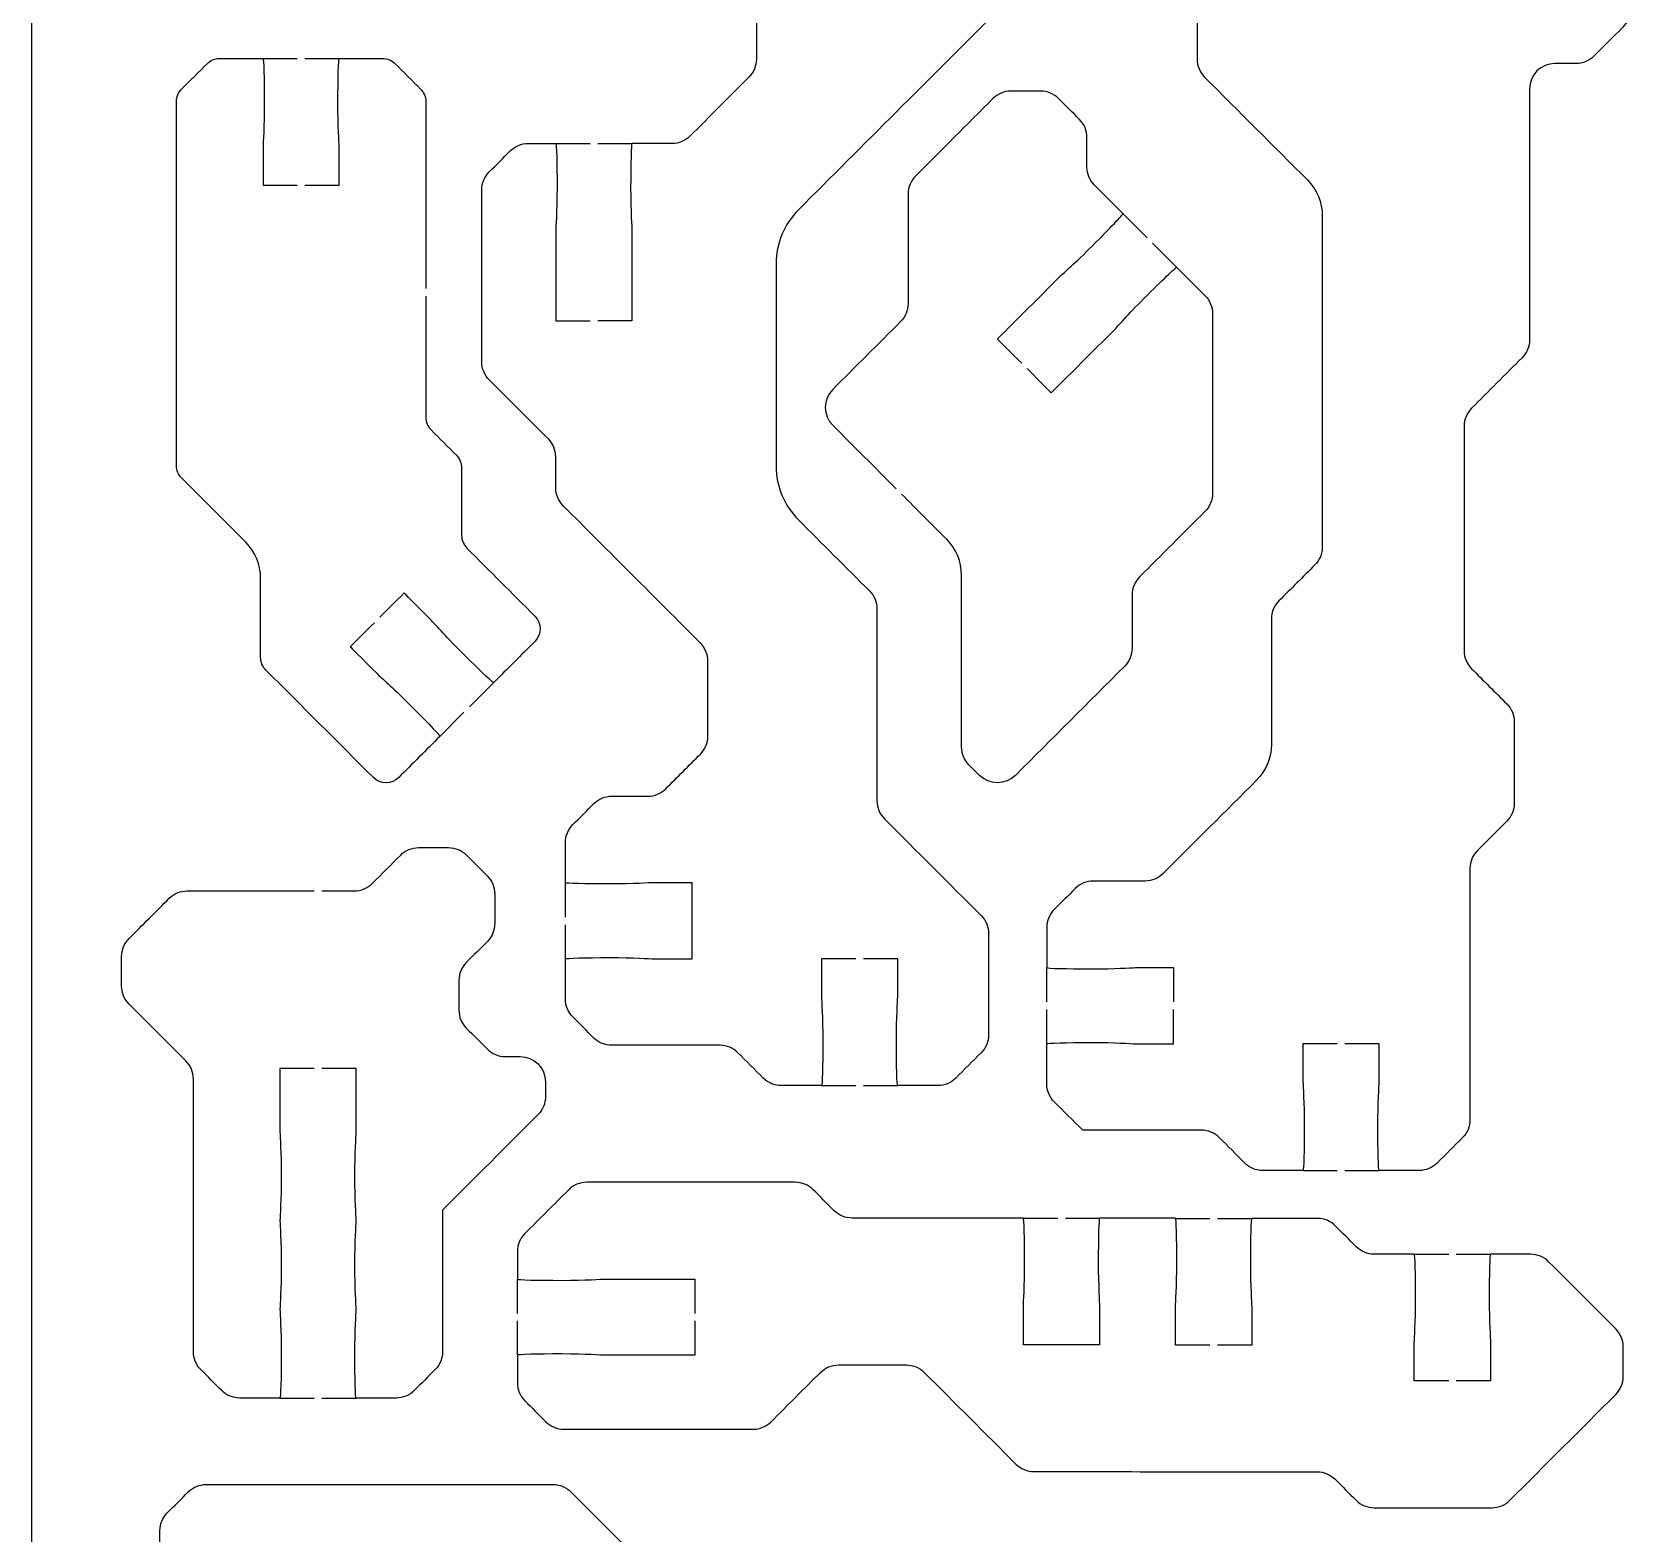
# Model space of a CAD drawing. Extents: x 0 to 400, y 230 to 450.
# Drawn here: x 270 to 333, y 345.5 to 404.7 of the extents above; entities that cross this region are included whole.
import ezdxf

# ---------------------------------------------------------------- set-up
doc = ezdxf.new("R2010")
doc.units = 0
doc.header["$MEASUREMENT"] = 0
doc.layers.add('DEFAULT', color=18, linetype='CONTINUOUS')

msp = doc.modelspace()

# ---------------------------------------------------------------- linework, layer by layer
at = {"layer": 'DEFAULT', "color": 1}
for points in [[(270.002, 242.147), (270.002, 437.847)], [(279.118, 403.618), (280.466, 403.618)], [(280.765, 403.618), (282.117, 403.618)], [(290.661, 400.263), (292.012, 400.263)], [(292.312, 400.263), (293.66, 400.263)], [(313.976, 396.541), (313.023, 397.497)], [(315.144, 395.377), (314.188, 396.329)], [(287.253, 378.041), (288.206, 378.994)], [(287.038, 377.826), (286.085, 376.877), (286.085, 376.874)], [(291.038, 369.748), (291.038, 371.099)], [(291.038, 368.1), (291.038, 369.448)], [(310.021, 366.403), (310.021, 367.751)], [(310.021, 364.752), (310.021, 366.103)], [(301.142, 363.101), (302.493, 363.101)], [(302.793, 363.101), (304.141, 363.101)], [(320.125, 359.753), (321.473, 359.753)], [(321.772, 359.753), (323.124, 359.753)], [(309.101, 357.873), (310.452, 357.873)], [(310.752, 357.873), (312.099, 357.873)], [(315.101, 357.863), (316.452, 357.863)], [(316.752, 357.863), (318.1, 357.863)], [(324.517, 356.448), (325.868, 356.448)], [(326.168, 356.448), (327.516, 356.448)], [(289.144, 354.116), (289.144, 355.464)], [(289.144, 352.465), (289.144, 353.816)], [(279.781, 350.775), (281.132, 350.775)], [(281.432, 350.775), (282.783, 350.775)]]:
    msp.add_lwpolyline(points, dxfattribs=at)
for points, knots in [([(303.555, 407.322), (304.004, 407.322), (304.453, 407.322), (304.903, 407.322), (304.903, 407.822), (304.903, 408.322), (304.903, 408.821), (304.903, 409.033), (304.853, 409.604), (304.853, 410.571), (304.853, 411.538), (304.874, 412.321), (304.903, 412.321), (305.569, 412.321), (306.236, 412.321), (306.903, 412.324), (307.277, 412.698), (307.651, 413.072), (308.025, 413.446), (308.212, 413.633), (308.314, 413.887), (308.314, 414.152), (308.314, 414.599), (308.314, 415.046), (308.314, 415.492), (308.314, 415.757), (308.42, 416.011), (308.607, 416.201), (308.883, 416.478), (309.159, 416.754), (309.436, 417.03), (309.626, 417.217), (309.88, 417.323), (310.145, 417.323), (310.535, 417.323), (310.926, 417.323), (311.316, 417.323), (311.581, 417.323), (311.835, 417.217), (312.022, 417.03), (312.298, 416.754), (312.574, 416.478), (312.851, 416.201), (313.041, 416.011), (313.143, 415.757), (313.143, 415.492), (313.143, 414.57), (313.143, 413.649), (313.143, 412.727), (313.143, 412.462), (313.041, 412.208), (312.851, 412.021), (311.409, 410.579), (309.967, 409.138), (308.526, 407.696), (308.339, 407.509), (308.233, 407.251), (308.233, 406.987), (308.233, 406.68), (308.233, 406.373), (308.233, 406.066), (308.233, 405.802), (308.13, 405.548), (307.94, 405.361), (305.368, 402.789), (302.796, 400.217), (300.225, 397.645), (299.664, 397.081), (299.346, 396.319), (299.346, 395.522), (299.346, 392.86), (299.346, 390.199), (299.346, 387.538), (299.346, 386.741), (299.664, 385.979), (300.225, 385.418), (301.16, 384.483), (302.094, 383.548), (303.029, 382.613), (303.22, 382.423), (303.322, 382.169), (303.322, 381.904), (303.322, 379.38), (303.322, 376.855), (303.322, 374.33), (303.322, 374.066), (303.428, 373.812), (303.615, 373.625), (304.887, 372.352), (306.16, 371.08), (307.432, 369.808), (307.622, 369.621), (307.725, 369.363), (307.725, 369.099), (307.725, 367.766), (307.725, 366.434), (307.725, 365.102), (307.725, 364.837), (307.622, 364.583), (307.432, 364.396), (307.098, 364.062), (306.764, 363.728), (306.43, 363.394), (306.243, 363.204), (305.989, 363.101), (305.725, 363.101), (305.197, 363.101), (304.669, 363.101), (304.141, 363.101), (304.112, 363.101), (304.091, 363.884), (304.091, 364.851), (304.091, 365.818), (304.141, 366.389), (304.141, 366.601), (304.141, 367.101), (304.141, 367.6), (304.141, 368.1), (303.691, 368.1), (303.242, 368.1), (302.793, 368.1)], [0, 0, 0, 0, 3.82, 3.82, 3.82, 8.07, 8.07, 8.07, 9.07, 9.07, 9.07, 10.07, 10.07, 10.07, 15.75, 15.75, 15.75, 20.247199, 20.247199, 20.247199, 21.247199, 21.247199, 21.247199, 25.047199, 25.047199, 25.047199, 26.047199, 26.047199, 26.047199, 29.370601, 29.370601, 29.370601, 30.370601, 30.370601, 30.370601, 33.690601, 33.690601, 33.690601, 34.690601, 34.690601, 34.690601, 38.014003, 38.014003, 38.014003, 39.014003, 39.014003, 39.014003, 46.854003, 46.854003, 46.854003, 47.854003, 47.854003, 47.854003, 65.192261, 65.192261, 65.192261, 66.192261, 66.192261, 66.192261, 68.802261, 68.802261, 68.802261, 69.802261, 69.802261, 69.802261, 100.731112, 100.731112, 100.731112, 101.731112, 101.731112, 101.731112, 124.361112, 124.361112, 124.361112, 125.361112, 125.361112, 125.361112, 136.60411, 136.60411, 136.60411, 137.60411, 137.60411, 137.60411, 159.07411, 159.07411, 159.07411, 160.07411, 160.07411, 160.07411, 175.3759, 175.3759, 175.3759, 176.3759, 176.3759, 176.3759, 187.7059, 187.7059, 187.7059, 188.7059, 188.7059, 188.7059, 192.722267, 192.722267, 192.722267, 193.722267, 193.722267, 193.722267, 198.212267, 198.212267, 198.212267, 199.212267, 199.212267, 199.212267, 200.212267, 200.212267, 200.212267, 204.462267, 204.462267, 204.462267, 208.282267, 208.282267, 208.282267, 208.282267]), ([(322.534, 408.973), (322.985, 408.973), (323.435, 408.973), (323.886, 408.973), (323.886, 409.473), (323.886, 409.973), (323.886, 410.472), (323.886, 410.684), (323.836, 411.256), (323.836, 412.222), (323.836, 413.189), (323.857, 413.972), (323.886, 413.972), (324.719, 413.972), (325.553, 413.972), (326.387, 413.972), (326.701, 413.972), (326.993, 414.12), (327.184, 414.367), (327.372, 414.615), (327.56, 414.863), (327.748, 415.111), (327.935, 415.362), (328.232, 415.506), (328.546, 415.506), (328.916, 415.506), (329.287, 415.506), (329.657, 415.506), (329.922, 415.506), (330.176, 415.401), (330.363, 415.214), (331.15, 414.426), (331.938, 413.638), (332.726, 412.85), (332.913, 412.663), (333.019, 412.409), (333.019, 412.145), (333.019, 409.947), (333.019, 407.749), (333.019, 405.551), (333.019, 405.283), (332.913, 405.029), (332.726, 404.842), (332.349, 404.465), (331.971, 404.087), (331.594, 403.71), (331.407, 403.523), (331.153, 403.417), (330.888, 403.417), (330.611, 403.417), (330.333, 403.417), (330.056, 403.417), (329.505, 403.417), (329.057, 402.969), (329.057, 402.418), (329.057, 399.12), (329.057, 395.821), (329.057, 392.523), (329.057, 392.255), (328.951, 392.001), (328.764, 391.814), (328.1, 391.15), (327.436, 390.485), (326.771, 389.821), (326.584, 389.634), (326.478, 389.38), (326.478, 389.115), (326.478, 386.161), (326.478, 383.207), (326.478, 380.253), (326.478, 379.985), (326.584, 379.731), (326.771, 379.544), (327.235, 379.081), (327.698, 378.618), (328.161, 378.154), (328.348, 377.967), (328.454, 377.713), (328.454, 377.449), (328.454, 376.38), (328.454, 375.311), (328.454, 374.242), (328.454, 373.974), (328.348, 373.72), (328.161, 373.533), (327.774, 373.146), (327.387, 372.759), (327.001, 372.372), (326.814, 372.185), (326.708, 371.931), (326.708, 371.667), (326.708, 368.364), (326.708, 365.06), (326.708, 361.757), (326.708, 361.489), (326.602, 361.235), (326.415, 361.048), (326.081, 360.714), (325.747, 360.38), (325.413, 360.046), (325.226, 359.859), (324.972, 359.753), (324.707, 359.753), (324.18, 359.753), (323.652, 359.753), (323.124, 359.753), (323.095, 359.753), (323.074, 360.537), (323.074, 361.503), (323.074, 362.47), (323.124, 363.041), (323.124, 363.253), (323.124, 363.753), (323.124, 364.253), (323.124, 364.752), (322.673, 364.752), (322.223, 364.752), (321.772, 364.752)], [0, 0, 0, 0, 3.83, 3.83, 3.83, 8.08, 8.08, 8.08, 9.08, 9.08, 9.08, 10.08, 10.08, 10.08, 17.17, 17.17, 17.17, 18.17, 18.17, 18.17, 20.818037, 20.818037, 20.818037, 21.818037, 21.818037, 21.818037, 24.968037, 24.968037, 24.968037, 25.968037, 25.968037, 25.968037, 35.443268, 35.443268, 35.443268, 36.443268, 36.443268, 36.443268, 55.133268, 55.133268, 55.133268, 56.133268, 56.133268, 56.133268, 60.672893, 60.672893, 60.672893, 61.672893, 61.672893, 61.672893, 64.032893, 64.032893, 64.032893, 65.032893, 65.032893, 65.032893, 93.082893, 93.082893, 93.082893, 94.082893, 94.082893, 94.082893, 102.0732, 102.0732, 102.0732, 103.0732, 103.0732, 103.0732, 128.1932, 128.1932, 128.1932, 129.1932, 129.1932, 129.1932, 134.765201, 134.765201, 134.765201, 135.765201, 135.765201, 135.765201, 144.855201, 144.855201, 144.855201, 145.855201, 145.855201, 145.855201, 150.507964, 150.507964, 150.507964, 151.507964, 151.507964, 151.507964, 179.597964, 179.597964, 179.597964, 180.597964, 180.597964, 180.597964, 184.614331, 184.614331, 184.614331, 185.614331, 185.614331, 185.614331, 190.104331, 190.104331, 190.104331, 191.104331, 191.104331, 191.104331, 192.104331, 192.104331, 192.104331, 196.354331, 196.354331, 196.354331, 200.184331, 200.184331, 200.184331, 200.184331]), ([(322.235, 408.973), (321.784, 408.973), (321.334, 408.973), (320.883, 408.973), (320.883, 409.473), (320.883, 409.973), (320.883, 410.472), (320.883, 410.684), (320.933, 411.256), (320.933, 412.222), (320.933, 413.189), (320.912, 413.972), (320.883, 413.972), (320.354, 413.972), (319.825, 413.972), (319.296, 413.972), (319.028, 413.972), (318.774, 414.078), (318.587, 414.265), (318.449, 414.402), (318.312, 414.54), (318.174, 414.677), (317.786, 415.069), (317.151, 415.069), (316.759, 414.681), (316.587, 414.507), (316.414, 414.333), (316.241, 414.159), (316.054, 413.972), (315.948, 413.718), (315.948, 413.453), (315.948, 410.165), (315.948, 406.878), (315.948, 403.59), (315.948, 403.322), (316.054, 403.068), (316.241, 402.881), (317.593, 401.528), (318.945, 400.176), (320.298, 398.824), (320.672, 398.45), (320.883, 397.942), (320.883, 397.409), (320.883, 393.056), (320.883, 388.702), (320.883, 384.349), (320.883, 384.081), (320.778, 383.827), (320.591, 383.64), (320.117, 383.166), (319.643, 382.692), (319.169, 382.218), (318.982, 382.031), (318.876, 381.777), (318.876, 381.513), (318.876, 379.862), (318.876, 378.211), (318.876, 376.56), (318.876, 376.031), (318.664, 375.519), (318.29, 375.145), (317.063, 373.918), (315.835, 372.69), (314.607, 371.462), (314.42, 371.275), (314.166, 371.169), (313.902, 371.169), (313.218, 371.169), (312.533, 371.169), (311.849, 371.169), (311.584, 371.169), (311.33, 371.064), (311.143, 370.877), (310.867, 370.6), (310.591, 370.324), (310.314, 370.048), (310.127, 369.861), (310.021, 369.607), (310.021, 369.342), (310.021, 368.813), (310.021, 368.284), (310.021, 367.754), (310.021, 367.726), (310.805, 367.705), (311.771, 367.705), (312.738, 367.705), (313.309, 367.754), (313.521, 367.754), (314.021, 367.754), (314.52, 367.754), (315.02, 367.754), (315.02, 367.304), (315.02, 366.854), (315.02, 366.403)], [0, 0, 0, 0, 3.83, 3.83, 3.83, 8.08, 8.08, 8.08, 9.08, 9.08, 9.08, 10.08, 10.08, 10.08, 14.58, 14.58, 14.58, 15.58, 15.58, 15.58, 17.23463, 17.23463, 17.23463, 18.23463, 18.23463, 18.23463, 20.320607, 20.320607, 20.320607, 21.320607, 21.320607, 21.320607, 49.280607, 49.280607, 49.280607, 50.280607, 50.280607, 50.280607, 66.544063, 66.544063, 66.544063, 67.544063, 67.544063, 67.544063, 104.564063, 104.564063, 104.564063, 105.564063, 105.564063, 105.564063, 111.263343, 111.263343, 111.263343, 112.263343, 112.263343, 112.263343, 126.303343, 126.303343, 126.303343, 127.303343, 127.303343, 127.303343, 142.067733, 142.067733, 142.067733, 143.067733, 143.067733, 143.067733, 148.887733, 148.887733, 148.887733, 149.887733, 149.887733, 149.887733, 153.211135, 153.211135, 153.211135, 154.211135, 154.211135, 154.211135, 158.711135, 158.711135, 158.711135, 159.711135, 159.711135, 159.711135, 160.711135, 160.711135, 160.711135, 164.961135, 164.961135, 164.961135, 168.791135, 168.791135, 168.791135, 168.791135]), ([(303.255, 407.322), (302.804, 407.322), (302.352, 407.322), (301.9, 407.322), (301.9, 407.822), (301.9, 408.322), (301.9, 408.821), (301.9, 409.033), (301.95, 409.604), (301.95, 410.571), (301.95, 411.538), (301.929, 412.321), (301.9, 412.321), (301.234, 412.321), (300.567, 412.321), (299.9, 412.324), (299.526, 412.698), (299.152, 413.072), (298.778, 413.446), (298.591, 413.633), (298.337, 413.739), (298.073, 413.739), (297.626, 413.739), (297.179, 413.739), (296.732, 413.739), (296.468, 413.739), (296.214, 413.633), (296.023, 413.446), (295.707, 413.13), (295.39, 412.814), (295.074, 412.497), (294.887, 412.307), (294.781, 412.053), (294.781, 411.788), (294.781, 411.341), (294.781, 410.894), (294.781, 410.448), (294.781, 410.183), (294.887, 409.929), (295.078, 409.742), (296.143, 408.677), (297.208, 407.611), (298.274, 406.546), (298.461, 406.355), (298.567, 406.101), (298.567, 405.837), (298.567, 405.087), (298.567, 404.336), (298.567, 403.586), (298.567, 403.322), (298.464, 403.068), (298.274, 402.881), (297.499, 402.106), (296.724, 401.331), (295.949, 400.556), (295.762, 400.365), (295.508, 400.263), (295.243, 400.263), (294.716, 400.263), (294.188, 400.263), (293.66, 400.263), (293.631, 400.263), (293.61, 399.48), (293.61, 398.513), (293.61, 397.547), (293.66, 396.975), (293.66, 396.763), (293.66, 395.597), (293.66, 394.43), (293.66, 393.264), (293.21, 393.264), (292.761, 393.264), (292.312, 393.264)], [0, 0, 0, 0, 3.84, 3.84, 3.84, 8.09, 8.09, 8.09, 9.09, 9.09, 9.09, 10.09, 10.09, 10.09, 15.77, 15.77, 15.77, 20.267199, 20.267199, 20.267199, 21.267199, 21.267199, 21.267199, 25.067199, 25.067199, 25.067199, 26.067199, 26.067199, 26.067199, 29.871434, 29.871434, 29.871434, 30.871434, 30.871434, 30.871434, 34.671434, 34.671434, 34.671434, 35.671434, 35.671434, 35.671434, 48.484208, 48.484208, 48.484208, 49.484208, 49.484208, 49.484208, 55.864208, 55.864208, 55.864208, 56.864208, 56.864208, 56.864208, 66.183876, 66.183876, 66.183876, 67.183876, 67.183876, 67.183876, 71.673876, 71.673876, 71.673876, 72.673876, 72.673876, 72.673876, 73.673876, 73.673876, 73.673876, 83.593876, 83.593876, 83.593876, 87.413876, 87.413876, 87.413876, 87.413876]), ([(283.503, 381.361), (283.186, 381.044), (282.868, 380.726), (282.551, 380.409), (282.551, 380.409), (282.992, 379.968), (283.612, 379.35), (283.761, 379.199), (284.202, 378.828), (284.882, 378.147), (285.567, 377.463), (286.107, 376.895), (286.085, 376.874), (285.546, 376.334), (285.006, 375.794), (284.466, 375.255), (284.191, 374.976), (283.739, 374.976), (283.464, 375.255), (282.052, 376.667), (280.64, 378.079), (279.227, 379.491), (279.093, 379.625), (279.019, 379.805), (279.019, 379.992), (279.019, 381.034), (279.019, 382.076), (279.019, 383.118), (279.019, 383.647), (278.808, 384.155), (278.434, 384.533), (277.592, 385.375), (276.75, 386.217), (275.908, 387.058), (275.774, 387.193), (275.7, 387.372), (275.7, 387.559), (275.7, 392.343), (275.7, 397.127), (275.7, 401.91), (275.7, 402.101), (275.774, 402.281), (275.908, 402.415), (276.241, 402.747), (276.573, 403.078), (276.906, 403.41), (277.04, 403.544), (277.22, 403.618), (277.407, 403.618), (277.976, 403.618), (278.545, 403.618), (279.114, 403.618), (279.143, 403.618), (279.164, 402.835), (279.164, 401.868), (279.164, 400.901), (279.114, 400.33), (279.114, 400.118), (279.114, 399.619), (279.114, 399.119), (279.114, 398.619), (279.565, 398.619), (280.015, 398.619), (280.466, 398.619)], [0, 0, 0, 0, 3.818377, 3.818377, 3.818377, 4.818377, 4.818377, 4.818377, 5.818377, 5.818377, 5.818377, 6.818377, 6.818377, 6.818377, 13.309617, 13.309617, 13.309617, 14.309617, 14.309617, 14.309617, 31.294322, 31.294322, 31.294322, 32.294322, 32.294322, 32.294322, 41.154322, 41.154322, 41.154322, 42.154322, 42.154322, 42.154322, 52.280091, 52.280091, 52.280091, 53.280091, 53.280091, 53.280091, 93.960091, 93.960091, 93.960091, 94.960091, 94.960091, 94.960091, 98.95525, 98.95525, 98.95525, 99.95525, 99.95525, 99.95525, 104.79525, 104.79525, 104.79525, 105.79525, 105.79525, 105.79525, 106.79525, 106.79525, 106.79525, 111.04525, 111.04525, 111.04525, 114.87525, 114.87525, 114.87525, 114.87525]), ([(280.765, 398.619), (281.216, 398.619), (281.666, 398.619), (282.117, 398.619), (282.117, 399.119), (282.117, 399.619), (282.117, 400.118), (282.117, 400.33), (282.067, 400.901), (282.067, 401.868), (282.067, 402.835), (282.088, 403.618), (282.117, 403.618), (282.686, 403.618), (283.255, 403.618), (283.824, 403.618), (284.011, 403.618), (284.191, 403.544), (284.325, 403.41), (284.658, 403.077), (284.991, 402.744), (285.323, 402.411), (285.457, 402.277), (285.532, 402.097), (285.532, 401.907), (285.532, 399.453), (285.532, 396.999), (285.532, 394.544)], [0, 0, 0, 0, 3.83, 3.83, 3.83, 8.08, 8.08, 8.08, 9.08, 9.08, 9.08, 10.08, 10.08, 10.08, 14.92, 14.92, 14.92, 15.92, 15.92, 15.92, 19.922224, 19.922224, 19.922224, 20.922224, 20.922224, 20.922224, 41.792224, 41.792224, 41.792224, 41.792224]), ([(309.03, 391.595), (308.711, 391.914), (308.393, 392.233), (308.074, 392.551), (308.074, 392.551), (309.93, 394.407), (310.547, 395.024), (310.695, 395.176), (311.136, 395.543), (311.821, 396.227), (312.501, 396.912), (313.041, 397.48), (313.02, 397.501), (312.647, 397.873), (312.274, 398.246), (311.902, 398.619), (311.711, 398.81), (311.605, 399.064), (311.605, 399.328), (311.605, 399.719), (311.605, 400.109), (311.605, 400.499), (311.605, 400.764), (311.503, 401.018), (311.313, 401.208), (311.037, 401.484), (310.762, 401.759), (310.487, 402.034), (310.297, 402.224), (310.043, 402.327), (309.778, 402.327), (309.388, 402.327), (308.997, 402.327), (308.607, 402.327), (308.342, 402.327), (308.088, 402.224), (307.898, 402.034), (306.879, 401.016), (305.861, 399.997), (304.843, 398.979), (304.656, 398.792), (304.55, 398.538), (304.55, 398.273), (304.55, 396.832), (304.55, 395.39), (304.55, 393.948), (304.55, 393.68), (304.444, 393.426), (304.257, 393.239), (303.364, 392.347), (302.472, 391.454), (301.579, 390.562), (301.188, 390.17), (301.188, 389.535), (301.579, 389.147), (302.413, 388.313), (303.247, 387.479), (304.081, 386.646)], [0, 0, 0, 0, 3.832519, 3.832519, 3.832519, 4.832519, 4.832519, 4.832519, 5.832519, 5.832519, 5.832519, 6.832519, 6.832519, 6.832519, 11.315576, 11.315576, 11.315576, 12.315576, 12.315576, 12.315576, 15.635576, 15.635576, 15.635576, 16.635576, 16.635576, 16.635576, 19.944835, 19.944835, 19.944835, 20.944835, 20.944835, 20.944835, 24.264835, 24.264835, 24.264835, 25.264835, 25.264835, 25.264835, 37.511925, 37.511925, 37.511925, 38.511925, 38.511925, 38.511925, 50.771925, 50.771925, 50.771925, 51.771925, 51.771925, 51.771925, 62.505806, 62.505806, 62.505806, 63.505806, 63.505806, 63.505806, 73.53258, 73.53258, 73.53258, 73.53258]), ([(302.493, 368.1), (302.042, 368.1), (301.59, 368.1), (301.138, 368.1), (301.138, 367.6), (301.138, 367.101), (301.138, 366.601), (301.138, 366.389), (301.188, 365.818), (301.188, 364.851), (301.188, 363.885), (301.167, 363.101), (301.138, 363.101), (300.609, 363.101), (300.08, 363.101), (299.551, 363.101), (299.286, 363.101), (299.032, 363.204), (298.842, 363.394), (298.508, 363.728), (298.174, 364.062), (297.84, 364.396), (297.653, 364.583), (297.399, 364.689), (297.134, 364.689), (295.713, 364.689), (294.291, 364.689), (292.869, 364.689), (292.605, 364.689), (292.351, 364.791), (292.16, 364.978), (291.885, 365.254), (291.61, 365.531), (291.335, 365.807), (291.144, 365.994), (291.038, 366.248), (291.038, 366.513), (291.038, 367.042), (291.038, 367.571), (291.038, 368.1), (291.038, 368.128), (291.822, 368.15), (292.788, 368.15), (293.755, 368.15), (294.326, 368.1), (294.538, 368.1), (295.038, 368.1), (295.537, 368.1), (296.037, 368.1), (296.037, 369.101), (296.037, 370.102), (296.037, 371.102), (295.537, 371.102), (295.038, 371.102), (294.538, 371.102), (294.326, 371.102), (293.755, 371.053), (292.788, 371.053), (291.822, 371.053), (291.038, 371.074), (291.038, 371.102), (291.038, 371.63), (291.038, 372.158), (291.038, 372.686), (291.038, 372.951), (291.144, 373.208), (291.331, 373.395), (291.608, 373.672), (291.884, 373.948), (292.16, 374.224), (292.351, 374.411), (292.605, 374.517), (292.869, 374.517), (293.343, 374.517), (293.817, 374.517), (294.291, 374.517), (294.556, 374.517), (294.81, 374.62), (294.997, 374.81), (295.452, 375.265), (295.907, 375.72), (296.362, 376.175), (296.552, 376.362), (296.655, 376.616), (296.655, 376.881), (296.655, 377.87), (296.655, 378.859), (296.655, 379.848), (296.655, 380.112), (296.552, 380.366), (296.362, 380.557), (294.558, 382.362), (292.754, 384.167), (290.95, 385.972), (290.763, 386.159), (290.657, 386.413), (290.657, 386.677), (290.657, 387.086), (290.657, 387.494), (290.657, 387.902), (290.654, 388.17), (290.552, 388.42), (290.365, 388.607), (289.587, 389.384), (288.81, 390.162), (288.033, 390.939), (287.846, 391.126), (287.74, 391.38), (287.74, 391.645), (287.74, 393.907), (287.74, 396.17), (287.74, 398.432), (287.74, 398.697), (287.846, 398.954), (288.033, 399.141), (288.309, 399.417), (288.585, 399.694), (288.862, 399.97), (289.052, 400.157), (289.306, 400.263), (289.571, 400.263), (289.933, 400.263), (290.295, 400.263), (290.657, 400.263), (290.686, 400.263), (290.707, 399.48), (290.707, 398.513), (290.707, 397.547), (290.657, 396.975), (290.657, 396.763), (290.657, 395.597), (290.657, 394.43), (290.657, 393.264), (291.109, 393.264), (291.56, 393.264), (292.012, 393.264)], [0, 0, 0, 0, 3.84, 3.84, 3.84, 8.09, 8.09, 8.09, 9.09, 9.09, 9.09, 10.09, 10.09, 10.09, 14.59, 14.59, 14.59, 15.59, 15.59, 15.59, 19.606367, 19.606367, 19.606367, 20.606367, 20.606367, 20.606367, 32.696367, 32.696367, 32.696367, 33.696367, 33.696367, 33.696367, 37.012705, 37.012705, 37.012705, 38.012705, 38.012705, 38.012705, 42.512705, 42.512705, 42.512705, 43.512705, 43.512705, 43.512705, 44.512705, 44.512705, 44.512705, 48.762705, 48.762705, 48.762705, 57.272705, 57.272705, 57.272705, 61.522705, 61.522705, 61.522705, 62.522705, 62.522705, 62.522705, 63.522705, 63.522705, 63.522705, 68.012705, 68.012705, 68.012705, 69.012705, 69.012705, 69.012705, 72.336107, 72.336107, 72.336107, 73.336107, 73.336107, 73.336107, 77.366107, 77.366107, 77.366107, 78.366107, 78.366107, 78.366107, 83.839113, 83.839113, 83.839113, 84.839113, 84.839113, 84.839113, 93.249113, 93.249113, 93.249113, 94.249113, 94.249113, 94.249113, 115.950221, 115.950221, 115.950221, 116.950221, 116.950221, 116.950221, 120.420221, 120.420221, 120.420221, 121.420221, 121.420221, 121.420221, 130.768173, 130.768173, 130.768173, 131.768173, 131.768173, 131.768173, 151.008173, 151.008173, 151.008173, 152.008173, 152.008173, 152.008173, 155.331575, 155.331575, 155.331575, 156.331575, 156.331575, 156.331575, 159.411575, 159.411575, 159.411575, 160.411575, 160.411575, 160.411575, 161.411575, 161.411575, 161.411575, 171.331575, 171.331575, 171.331575, 175.171575, 175.171575, 175.171575, 175.171575]), ([(309.242, 391.384), (309.559, 391.065), (309.877, 390.746), (310.194, 390.428), (310.194, 390.428), (312.05, 392.283), (312.671, 392.9), (312.819, 393.052), (313.189, 393.49), (313.874, 394.174), (314.544, 394.848), (315.108, 395.377), (315.144, 395.377), (315.518, 395.003), (315.892, 394.629), (316.266, 394.255), (316.452, 394.068), (316.558, 393.814), (316.558, 393.546), (316.558, 391.185), (316.558, 388.824), (316.558, 386.462), (316.558, 386.198), (316.452, 385.944), (316.266, 385.757), (315.402, 384.894), (314.539, 384.03), (313.676, 383.167), (313.489, 382.98), (313.383, 382.726), (313.383, 382.458), (313.383, 381.757), (313.383, 381.057), (313.383, 380.356), (313.383, 380.088), (313.277, 379.834), (313.091, 379.647), (311.655, 378.211), (310.219, 376.775), (308.783, 375.339), (308.392, 374.948), (307.757, 374.948), (307.368, 375.339), (307.23, 375.477), (307.091, 375.614), (306.952, 375.752), (306.765, 375.942), (306.659, 376.196), (306.659, 376.461), (306.659, 378.719), (306.659, 380.977), (306.659, 383.234), (306.659, 383.767), (306.451, 384.275), (306.074, 384.649), (305.48, 385.243), (304.886, 385.837), (304.292, 386.431)], [0, 0, 0, 0, 3.825454, 3.825454, 3.825454, 4.825454, 4.825454, 4.825454, 5.825454, 5.825454, 5.825454, 6.825454, 6.825454, 6.825454, 11.322653, 11.322653, 11.322653, 12.322653, 12.322653, 12.322653, 32.402653, 32.402653, 32.402653, 33.402653, 33.402653, 33.402653, 43.782981, 43.782981, 43.782981, 44.782981, 44.782981, 44.782981, 50.742981, 50.742981, 50.742981, 51.742981, 51.742981, 51.742981, 69.010528, 69.010528, 69.010528, 70.010528, 70.010528, 70.010528, 71.672244, 71.672244, 71.672244, 72.672244, 72.672244, 72.672244, 91.872244, 91.872244, 91.872244, 92.872244, 92.872244, 92.872244, 100.014023, 100.014023, 100.014023, 100.014023]), ([(285.532, 394.245), (285.532, 392.652), (285.532, 391.06), (285.532, 389.468), (285.532, 389.281), (285.606, 389.101), (285.74, 388.967), (286.072, 388.634), (286.405, 388.301), (286.738, 387.969), (286.872, 387.835), (286.946, 387.655), (286.946, 387.464), (286.946, 386.576), (286.946, 385.689), (286.946, 384.801), (286.946, 384.614), (287.02, 384.434), (287.154, 384.3), (288.047, 383.407), (288.939, 382.515), (289.832, 381.622), (290.107, 381.343), (290.107, 380.895), (289.832, 380.62), (289.291, 380.079), (288.75, 379.538), (288.209, 378.998), (288.188, 378.976), (287.62, 379.516), (286.936, 380.2), (286.255, 380.881), (285.884, 381.322), (285.733, 381.47), (285.115, 382.091), (284.674, 382.532), (284.674, 382.532), (284.356, 382.214), (284.037, 381.895), (283.718, 381.576)], [0, 0, 0, 0, 13.54, 13.54, 13.54, 14.54, 14.54, 14.54, 18.542224, 18.542224, 18.542224, 19.542224, 19.542224, 19.542224, 27.092224, 27.092224, 27.092224, 28.092224, 28.092224, 28.092224, 38.826105, 38.826105, 38.826105, 39.826105, 39.826105, 39.826105, 46.331488, 46.331488, 46.331488, 47.331488, 47.331488, 47.331488, 48.331488, 48.331488, 48.331488, 49.331488, 49.331488, 49.331488, 53.164006, 53.164006, 53.164006, 53.164006]), ([(281.432, 370.781), (281.859, 370.781), (282.286, 370.781), (282.713, 370.781), (282.977, 370.781), (283.235, 370.887), (283.422, 371.074), (283.796, 371.448), (284.17, 371.822), (284.544, 372.196), (284.731, 372.386), (284.985, 372.489), (285.249, 372.489), (285.641, 372.489), (286.032, 372.489), (286.424, 372.489), (286.689, 372.489), (286.943, 372.386), (287.13, 372.199), (287.405, 371.923), (287.68, 371.647), (287.955, 371.37), (288.146, 371.183), (288.251, 370.929), (288.251, 370.665), (288.251, 370.275), (288.251, 369.884), (288.251, 369.494), (288.251, 369.229), (288.146, 368.975), (287.959, 368.785), (287.682, 368.508), (287.406, 368.232), (287.13, 367.956), (286.943, 367.769), (286.837, 367.515), (286.837, 367.25), (286.837, 366.86), (286.837, 366.469), (286.837, 366.079), (286.837, 365.814), (286.943, 365.56), (287.13, 365.37), (287.406, 365.093), (287.682, 364.817), (287.959, 364.541), (288.146, 364.354), (288.4, 364.248), (288.664, 364.248), (288.859, 364.248), (289.055, 364.248), (289.25, 364.248), (289.804, 364.248), (290.252, 363.8), (290.252, 363.25), (290.252, 363.054), (290.252, 362.859), (290.252, 362.664), (290.252, 362.399), (290.146, 362.145), (289.959, 361.955), (288.705, 360.7), (287.452, 359.445), (286.195, 358.191), (286.195, 356.329), (286.195, 354.468), (286.195, 352.606), (286.195, 352.342), (286.089, 352.088), (285.902, 351.897), (285.627, 351.622), (285.352, 351.347), (285.076, 351.072), (284.889, 350.881), (284.632, 350.775), (284.367, 350.775), (283.839, 350.775), (283.311, 350.775), (282.783, 350.775), (282.755, 350.775), (282.734, 351.558), (282.734, 352.525), (282.734, 353.492), (282.783, 354.063), (282.783, 354.275), (282.783, 354.487), (282.734, 355.058), (282.734, 356.025), (282.734, 356.991), (282.783, 357.563), (282.783, 357.774), (282.783, 357.986), (282.734, 358.558), (282.734, 359.524), (282.734, 360.491), (282.783, 361.062), (282.783, 361.274), (282.783, 362.109), (282.783, 362.944), (282.783, 363.779), (282.333, 363.779), (281.883, 363.779), (281.432, 363.779)], [0, 0, 0, 0, 3.63, 3.63, 3.63, 4.63, 4.63, 4.63, 9.127199, 9.127199, 9.127199, 10.127199, 10.127199, 10.127199, 13.457199, 13.457199, 13.457199, 14.457199, 14.457199, 14.457199, 17.773537, 17.773537, 17.773537, 18.773537, 18.773537, 18.773537, 22.093537, 22.093537, 22.093537, 23.093537, 23.093537, 23.093537, 26.416939, 26.416939, 26.416939, 27.416939, 27.416939, 27.416939, 30.736939, 30.736939, 30.736939, 31.736939, 31.736939, 31.736939, 35.060341, 35.060341, 35.060341, 36.060341, 36.060341, 36.060341, 37.720341, 37.720341, 37.720341, 38.720341, 38.720341, 38.720341, 40.380341, 40.380341, 40.380341, 41.380341, 41.380341, 41.380341, 56.472931, 56.472931, 56.472931, 72.302931, 72.302931, 72.302931, 73.302931, 73.302931, 73.302931, 76.61219, 76.61219, 76.61219, 77.61219, 77.61219, 77.61219, 82.10219, 82.10219, 82.10219, 83.10219, 83.10219, 83.10219, 84.10219, 84.10219, 84.10219, 85.10219, 85.10219, 85.10219, 86.10219, 86.10219, 86.10219, 87.10219, 87.10219, 87.10219, 88.10219, 88.10219, 88.10219, 95.20219, 95.20219, 95.20219, 99.03219, 99.03219, 99.03219, 99.03219]), ([(281.132, 363.779), (280.682, 363.779), (280.232, 363.779), (279.781, 363.779), (279.781, 362.944), (279.781, 362.109), (279.781, 361.274), (279.781, 361.062), (279.831, 360.491), (279.831, 359.524), (279.831, 358.558), (279.781, 357.986), (279.781, 357.774), (279.781, 357.563), (279.831, 356.991), (279.831, 356.025), (279.831, 355.058), (279.781, 354.487), (279.781, 354.275), (279.781, 354.063), (279.831, 353.492), (279.831, 352.525), (279.831, 351.558), (279.809, 350.775), (279.781, 350.775), (279.252, 350.775), (278.723, 350.775), (278.194, 350.775), (277.929, 350.775), (277.675, 350.881), (277.488, 351.068), (277.212, 351.344), (276.936, 351.621), (276.659, 351.897), (276.472, 352.088), (276.366, 352.342), (276.366, 352.606), (276.366, 356.193), (276.366, 359.779), (276.366, 363.366), (276.366, 363.631), (276.261, 363.885), (276.074, 364.071), (275.326, 364.819), (274.578, 365.567), (273.83, 366.315), (273.643, 366.506), (273.537, 366.76), (273.537, 367.024), (273.537, 367.415), (273.537, 367.805), (273.537, 368.195), (273.537, 368.46), (273.643, 368.714), (273.83, 368.901), (274.359, 369.43), (274.888, 369.959), (275.417, 370.489), (275.604, 370.679), (275.858, 370.781), (276.123, 370.781), (277.793, 370.781), (279.463, 370.781), (281.132, 370.781)], [0, 0, 0, 0, 3.83, 3.83, 3.83, 10.93, 10.93, 10.93, 11.93, 11.93, 11.93, 12.93, 12.93, 12.93, 13.93, 13.93, 13.93, 14.93, 14.93, 14.93, 15.93, 15.93, 15.93, 16.93, 16.93, 16.93, 21.43, 21.43, 21.43, 22.43, 22.43, 22.43, 25.753402, 25.753402, 25.753402, 26.753402, 26.753402, 26.753402, 57.253402, 57.253402, 57.253402, 58.253402, 58.253402, 58.253402, 67.2478, 67.2478, 67.2478, 68.2478, 68.2478, 68.2478, 71.5678, 71.5678, 71.5678, 72.5678, 72.5678, 72.5678, 78.931761, 78.931761, 78.931761, 79.931761, 79.931761, 79.931761, 94.131761, 94.131761, 94.131761, 94.131761]), ([(321.473, 364.752), (321.022, 364.752), (320.572, 364.752), (320.121, 364.752), (320.121, 364.253), (320.121, 363.753), (320.121, 363.253), (320.121, 363.041), (320.171, 362.47), (320.171, 361.503), (320.171, 360.537), (320.15, 359.753), (320.121, 359.753), (319.591, 359.753), (319.061, 359.753), (318.53, 359.753), (318.266, 359.753), (318.012, 359.859), (317.825, 360.046), (317.491, 360.38), (317.157, 360.714), (316.823, 361.048), (316.636, 361.235), (316.382, 361.341), (316.114, 361.341), (314.555, 361.34), (312.995, 361.339), (311.436, 361.341), (311.062, 361.714), (310.688, 362.087), (310.314, 362.459), (310.127, 362.646), (310.021, 362.9), (310.021, 363.168), (310.021, 363.696), (310.021, 364.224), (310.021, 364.752), (310.021, 364.781), (310.805, 364.802), (311.771, 364.802), (312.738, 364.802), (313.309, 364.752), (313.521, 364.752), (314.021, 364.752), (314.52, 364.752), (315.02, 364.752), (315.02, 365.203), (315.02, 365.653), (315.02, 366.103)], [0, 0, 0, 0, 3.83, 3.83, 3.83, 8.08, 8.08, 8.08, 9.08, 9.08, 9.08, 10.08, 10.08, 10.08, 14.59, 14.59, 14.59, 15.59, 15.59, 15.59, 19.606367, 19.606367, 19.606367, 20.606367, 20.606367, 20.606367, 33.87637, 33.87637, 33.87637, 38.366504, 38.366504, 38.366504, 39.366504, 39.366504, 39.366504, 43.856504, 43.856504, 43.856504, 44.856504, 44.856504, 44.856504, 45.856504, 45.856504, 45.856504, 50.106504, 50.106504, 50.106504, 53.936504, 53.936504, 53.936504, 53.936504]), ([(316.452, 352.864), (316.001, 352.864), (315.549, 352.864), (315.098, 352.864), (315.098, 353.364), (315.098, 353.863), (315.098, 354.363), (315.098, 354.575), (315.147, 355.146), (315.147, 356.113), (315.147, 357.079), (315.126, 357.863), (315.098, 357.863), (315.098, 357.866), (315.098, 357.87), (315.098, 357.873), (314.098, 357.873), (313.099, 357.873), (312.099, 357.873), (312.071, 357.873), (312.05, 357.09), (312.05, 356.123), (312.05, 355.157), (312.099, 354.585), (312.099, 354.374), (312.099, 353.874), (312.099, 353.374), (312.099, 352.874), (311.099, 352.874), (310.098, 352.874), (309.097, 352.874), (309.097, 353.374), (309.097, 353.874), (309.097, 354.374), (309.097, 354.585), (309.146, 355.157), (309.146, 356.123), (309.146, 357.09), (309.125, 357.873), (309.097, 357.873), (306.846, 357.873), (304.596, 357.873), (302.345, 357.873), (302.08, 357.873), (301.823, 357.979), (301.636, 358.166), (301.359, 358.442), (301.083, 358.719), (300.807, 358.995), (300.62, 359.182), (300.366, 359.288), (300.101, 359.288), (297.36, 359.288), (294.619, 359.288), (291.878, 359.288), (291.613, 359.288), (291.356, 359.182), (291.169, 358.995), (290.592, 358.418), (290.014, 357.84), (289.437, 357.263), (289.25, 357.076), (289.144, 356.822), (289.144, 356.554), (289.144, 356.192), (289.144, 355.829), (289.144, 355.467), (289.144, 355.439), (289.927, 355.418), (290.894, 355.418), (291.86, 355.418), (292.432, 355.467), (292.644, 355.467), (293.81, 355.467), (294.977, 355.467), (296.143, 355.467), (296.143, 355.017), (296.143, 354.566), (296.143, 354.116)], [0, 0, 0, 0, 3.84, 3.84, 3.84, 8.09, 8.09, 8.09, 9.09, 9.09, 9.09, 10.09, 10.09, 10.09, 10.12, 10.12, 10.12, 18.62, 18.62, 18.62, 19.62, 19.62, 19.62, 20.62, 20.62, 20.62, 24.87, 24.87, 24.87, 33.38, 33.38, 33.38, 37.63, 37.63, 37.63, 38.63, 38.63, 38.63, 39.63, 39.63, 39.63, 58.77, 58.77, 58.77, 59.77, 59.77, 59.77, 63.093402, 63.093402, 63.093402, 64.093402, 64.093402, 64.093402, 87.403402, 87.403402, 87.403402, 88.403402, 88.403402, 88.403402, 95.34719, 95.34719, 95.34719, 96.34719, 96.34719, 96.34719, 99.42719, 99.42719, 99.42719, 100.42719, 100.42719, 100.42719, 101.42719, 101.42719, 101.42719, 111.34719, 111.34719, 111.34719, 115.17719, 115.17719, 115.17719, 115.17719]), ([(325.868, 351.449), (325.417, 351.449), (324.965, 351.449), (324.513, 351.449), (324.513, 351.949), (324.513, 352.449), (324.513, 352.948), (324.513, 353.16), (324.563, 353.732), (324.563, 354.698), (324.563, 355.665), (324.542, 356.448), (324.513, 356.448), (323.985, 356.448), (323.457, 356.448), (322.929, 356.448), (322.665, 356.448), (322.407, 356.554), (322.22, 356.741), (321.945, 357.017), (321.67, 357.293), (321.395, 357.57), (321.208, 357.757), (320.954, 357.863), (320.689, 357.863), (319.826, 357.863), (318.963, 357.863), (318.1, 357.863), (318.072, 357.863), (318.051, 357.079), (318.051, 356.113), (318.051, 355.146), (318.1, 354.575), (318.1, 354.363), (318.1, 353.863), (318.1, 353.364), (318.1, 352.864), (317.651, 352.864), (317.202, 352.864), (316.752, 352.864)], [0, 0, 0, 0, 3.84, 3.84, 3.84, 8.09, 8.09, 8.09, 9.09, 9.09, 9.09, 10.09, 10.09, 10.09, 14.58, 14.58, 14.58, 15.58, 15.58, 15.58, 18.896338, 18.896338, 18.896338, 19.896338, 19.896338, 19.896338, 27.236338, 27.236338, 27.236338, 28.236338, 28.236338, 28.236338, 29.236338, 29.236338, 29.236338, 33.486338, 33.486338, 33.486338, 37.306338, 37.306338, 37.306338, 37.306338]), ([(296.143, 353.816), (296.143, 353.366), (296.143, 352.915), (296.143, 352.465), (294.977, 352.465), (293.81, 352.465), (292.644, 352.465), (292.432, 352.465), (291.86, 352.514), (290.894, 352.514), (289.927, 352.514), (289.144, 352.493), (289.144, 352.465), (289.144, 352.102), (289.144, 351.738), (289.144, 351.375), (289.144, 351.11), (289.25, 350.856), (289.437, 350.669), (289.713, 350.393), (289.989, 350.117), (290.266, 349.84), (290.453, 349.653), (290.71, 349.548), (290.975, 349.548), (293.464, 349.548), (295.954, 349.548), (298.443, 349.548), (298.708, 349.548), (298.962, 349.653), (299.149, 349.84), (299.798, 350.49), (300.447, 351.139), (301.096, 351.788), (301.283, 351.975), (301.537, 352.081), (301.805, 352.081), (302.698, 352.081), (303.59, 352.081), (304.483, 352.081), (304.747, 352.081), (305.001, 351.975), (305.188, 351.788), (306.394, 350.581), (307.599, 349.375), (308.804, 348.168), (308.991, 347.981), (309.245, 347.875), (309.513, 347.875), (313.238, 347.872), (316.962, 347.868), (320.686, 347.865), (320.95, 347.865), (321.204, 347.759), (321.391, 347.572), (321.667, 347.296), (321.942, 347.019), (322.217, 346.743), (322.404, 346.556), (322.661, 346.45), (322.926, 346.45), (324.476, 346.45), (326.026, 346.45), (327.576, 346.45), (327.84, 346.45), (328.094, 346.556), (328.281, 346.743), (329.673, 348.135), (331.066, 349.528), (332.458, 350.92), (332.645, 351.107), (332.751, 351.361), (332.751, 351.625), (332.751, 352.016), (332.751, 352.406), (332.751, 352.797), (332.751, 353.065), (332.645, 353.319), (332.458, 353.506), (331.575, 354.389), (330.692, 355.272), (329.809, 356.155), (329.622, 356.342), (329.368, 356.448), (329.103, 356.448), (328.574, 356.448), (328.045, 356.448), (327.516, 356.448), (327.487, 356.448), (327.466, 355.665), (327.466, 354.698), (327.466, 353.732), (327.516, 353.16), (327.516, 352.948), (327.516, 352.449), (327.516, 351.949), (327.516, 351.449), (327.066, 351.449), (326.617, 351.449), (326.168, 351.449)], [0, 0, 0, 0, 3.83, 3.83, 3.83, 13.75, 13.75, 13.75, 14.75, 14.75, 14.75, 15.75, 15.75, 15.75, 18.84, 18.84, 18.84, 19.84, 19.84, 19.84, 23.163402, 23.163402, 23.163402, 24.163402, 24.163402, 24.163402, 45.333402, 45.333402, 45.333402, 46.333402, 46.333402, 46.333402, 54.139861, 54.139861, 54.139861, 55.139861, 55.139861, 55.139861, 62.729861, 62.729861, 62.729861, 63.729861, 63.729861, 63.729861, 78.232623, 78.232623, 78.232623, 79.232623, 79.232623, 79.232623, 110.902637, 110.902637, 110.902637, 111.902637, 111.902637, 111.902637, 115.218975, 115.218975, 115.218975, 116.218975, 116.218975, 116.218975, 129.398975, 129.398975, 129.398975, 130.398975, 130.398975, 130.398975, 147.143264, 147.143264, 147.143264, 148.143264, 148.143264, 148.143264, 151.463264, 151.463264, 151.463264, 152.463264, 152.463264, 152.463264, 163.084008, 163.084008, 163.084008, 164.084008, 164.084008, 164.084008, 168.584008, 168.584008, 168.584008, 169.584008, 169.584008, 169.584008, 170.584008, 170.584008, 170.584008, 174.834008, 174.834008, 174.834008, 178.654008, 178.654008, 178.654008, 178.654008]), ([(282.046, 343.102), (282.046, 343.553), (282.046, 344.003), (282.046, 344.454), (280.88, 344.454), (279.713, 344.454), (278.547, 344.454), (278.335, 344.454), (277.763, 344.404), (276.797, 344.404), (275.83, 344.404), (275.047, 344.425), (275.047, 344.454), (275.047, 344.816), (275.047, 345.178), (275.047, 345.54), (275.047, 345.805), (275.149, 346.059), (275.34, 346.246), (275.615, 346.521), (275.89, 346.796), (276.165, 347.071), (276.352, 347.258), (276.606, 347.364), (276.871, 347.364), (281.43, 347.364), (285.989, 347.364), (290.548, 347.364), (290.813, 347.364), (291.067, 347.258), (291.257, 347.071), (292.414, 345.914), (293.571, 344.757), (294.728, 343.6), (295.102, 343.226), (295.61, 343.014), (296.14, 343.014), (297.101, 343.014), (298.063, 343.014), (299.025, 343.014), (299.29, 343.014), (299.544, 342.908), (299.734, 342.721), (302.291, 340.165), (304.847, 337.608), (307.404, 335.052), (307.594, 334.865), (307.7, 334.611), (307.697, 334.343), (307.697, 333.954), (307.697, 333.564), (307.697, 333.175), (307.697, 332.911), (307.591, 332.657), (307.404, 332.47), (307.147, 332.213), (306.891, 331.957), (306.635, 331.701), (306.614, 331.679), (306.042, 332.219), (305.358, 332.904), (304.677, 333.584), (304.306, 334.025), (304.155, 334.174), (303.537, 334.794), (300.267, 338.061), (300.267, 338.061), (299.948, 337.743), (299.63, 337.424), (299.311, 337.105)], [0, 0, 0, 0, 3.83, 3.83, 3.83, 13.75, 13.75, 13.75, 14.75, 14.75, 14.75, 15.75, 15.75, 15.75, 18.83, 18.83, 18.83, 19.83, 19.83, 19.83, 23.13926, 23.13926, 23.13926, 24.13926, 24.13926, 24.13926, 62.90926, 62.90926, 62.90926, 63.90926, 63.90926, 63.90926, 77.825121, 77.825121, 77.825121, 78.825121, 78.825121, 78.825121, 87.005121, 87.005121, 87.005121, 88.005121, 88.005121, 88.005121, 118.750124, 118.750124, 118.750124, 119.750124, 119.750124, 119.750124, 123.060124, 123.060124, 123.060124, 124.060124, 124.060124, 124.060124, 127.14311, 127.14311, 127.14311, 128.14311, 128.14311, 128.14311, 129.14311, 129.14311, 129.14311, 130.14311, 130.14311, 130.14311, 133.975628, 133.975628, 133.975628, 133.975628])]:
    msp.add_open_spline(points, degree=3, knots=knots, dxfattribs=at)

doc.saveas('drawing.dxf')
